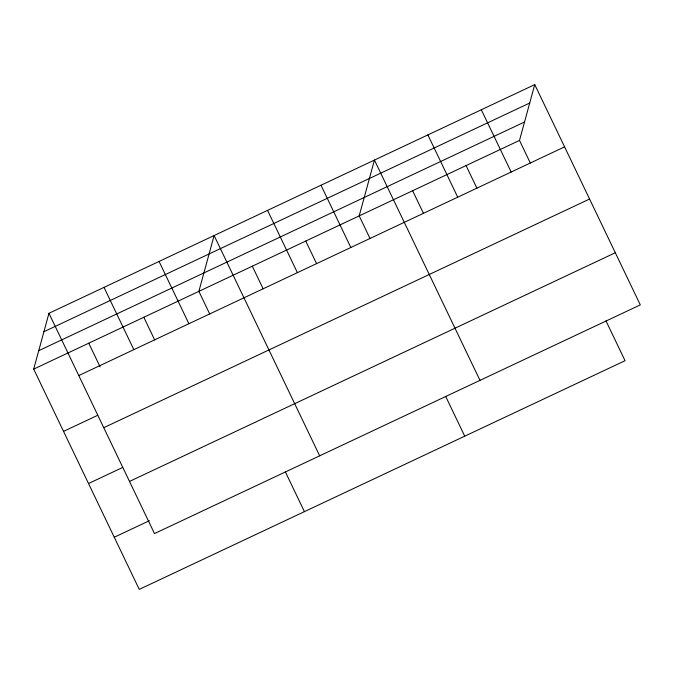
<?xml version="1.0" encoding="UTF-8"?>
<svg xmlns="http://www.w3.org/2000/svg" width="674" height="674" viewBox="0 0 674 674"><rect width="100%" height="100%" fill="white"/><g stroke="black" fill="none" stroke-linecap="round" stroke-linejoin="round"><path stroke-width="1.01" d="M605.977 320.891L625.051 360.708L139.248 589.396L33.7 369.108L48.949 313.292L534.752 84.604L640.3 304.892L154.489 533.581L48.949 313.292M530.354 163.066L519.511 140.419L534.752 84.604M43.92 331.709L529.722 103.021M38.73 350.691L524.541 122.002M33.7 369.108L519.511 140.419M78.782 375.561L564.593 146.873M63.533 431.385L97.713 415.294M103.771 427.704L589.573 199.024M88.521 483.528L122.693 467.444M129.509 481.43L615.32 252.742M114.26 537.254L149.384 520.716M481.32 109.761L511.153 172.03M466.071 165.577L476.914 188.223M427.88 134.91L457.713 197.187M412.631 190.734L423.483 213.38M479.981 380.355L374.441 160.067L359.191 215.891L370.043 238.537M445.657 396.354L464.731 436.179M321.001 185.224L350.834 247.493M305.752 241.048L316.603 263.686M267.561 210.381L297.394 272.65M252.312 266.196L263.163 288.843M319.67 455.826L214.121 235.538L198.872 291.353L209.724 314M285.338 471.825L304.421 511.642M159.064 261.453L188.897 323.722M143.815 317.277L154.666 339.915M104.007 287.368L133.84 349.646M88.757 343.192L100.064 366.782"/></g></svg>
